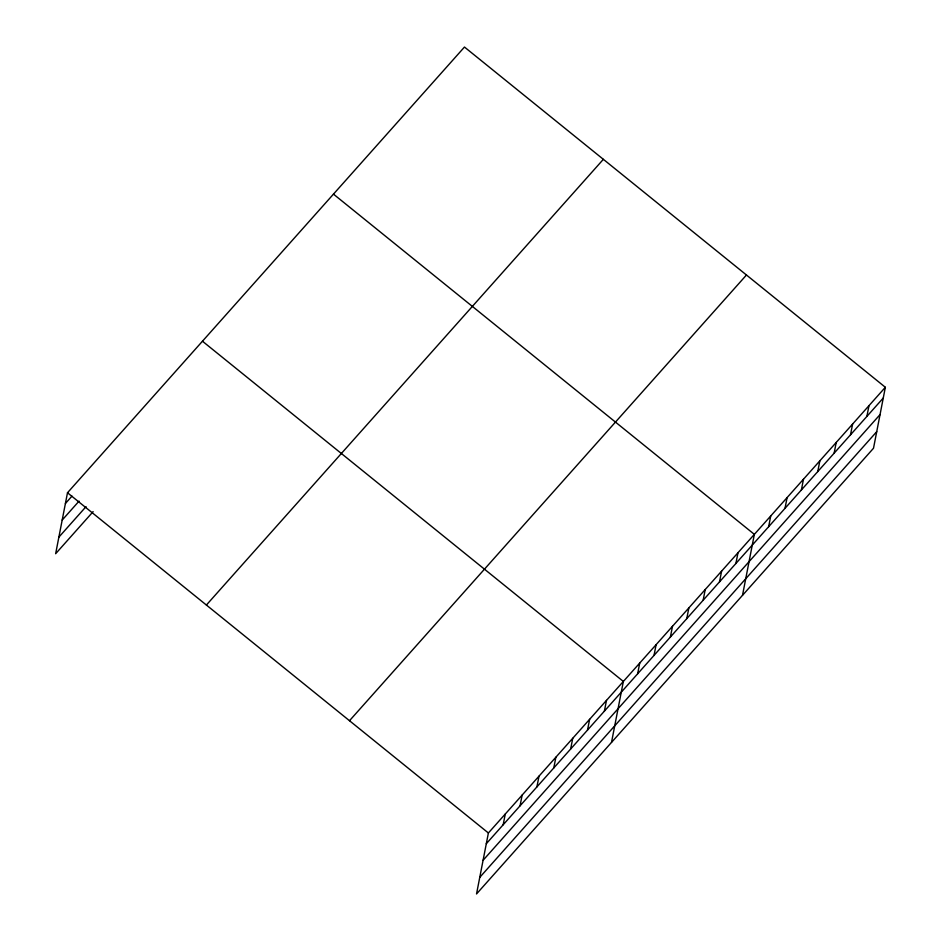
<?xml version="1.0" encoding="UTF-8"?>
<svg xmlns="http://www.w3.org/2000/svg" width="941" height="941" viewBox="0 0 941 941"><rect width="100%" height="100%" fill="white"/><g stroke="black" fill="none" stroke-linecap="round" stroke-linejoin="round"><path stroke-width="1.41" d="M885.352 387.28L488.391 832.985L476.534 893.95L873.507 448.245L885.352 387.28L464.466 47.05L67.493 492.755L55.648 553.72L93.135 511.622M503.176 824.787L505.258 814.047M520.044 805.837L522.137 795.098M536.911 786.899L539.005 776.16M553.79 767.962L555.872 757.211M570.658 749.012L572.74 738.273M587.525 730.075L589.619 719.336M604.393 711.125L606.486 700.386M611.509 742.414L623.354 681.449L202.468 341.218M637.645 673.803L639.727 663.064M654.019 655.418L656.112 644.679M670.392 637.033L672.486 626.294M686.765 618.649L688.859 607.91M703.139 600.264L705.232 589.513M719.512 581.879L721.606 571.128M735.897 563.494L737.979 552.743M742.508 595.324L754.353 534.359L333.467 194.128M768.644 526.713L770.726 515.974M785.017 508.328L787.099 497.589M801.391 489.943L803.485 479.204M817.764 471.559L819.858 460.819M834.138 453.174L836.231 442.435M850.511 434.789L852.605 424.05M866.884 416.404L868.978 405.665M65.411 503.494L71.975 496.13M62.188 520.067L79.056 501.13M58.871 537.146L86.054 506.623M206.397 605.028L603.357 159.323M349.499 720.712L746.46 275.007M486.297 843.724L883.27 398.019M483.086 860.297L880.047 414.593M479.757 877.377L876.73 431.672M67.493 492.755L488.391 832.985"/></g></svg>
